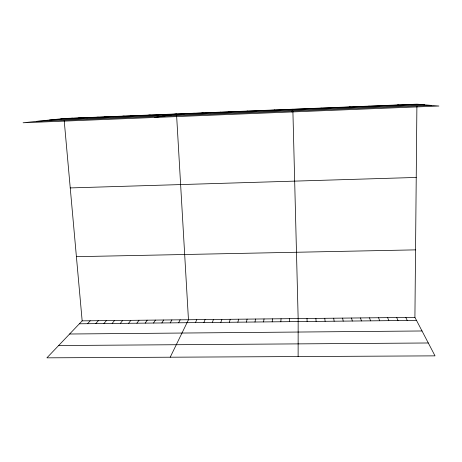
<?xml version="1.0" encoding="UTF-8"?>
<svg xmlns="http://www.w3.org/2000/svg" width="462" height="462" viewBox="0 0 462 462"><rect width="100%" height="100%" fill="white"/><g stroke="black" fill="none" stroke-linecap="round" stroke-linejoin="round"><path stroke-width="0.69" d="M298.123 356.554L298.157 318.584L292.902 111.319M414.916 317.354L82.161 320.859L46.91 357.836L435.019 355.861L414.916 317.354L416.897 106.318M289.478 321.668L289.593 318.67M280.821 321.754L281.052 318.763M272.187 321.841L272.534 318.849M263.577 321.927L264.033 318.942M254.984 322.014L255.555 319.028M246.419 322.101L247.095 319.121M237.866 322.187L238.658 319.207M229.343 322.274L230.238 319.3M220.836 322.361L221.841 319.386M291.845 111.954L292.85 109.205M212.347 322.447L213.467 319.473M203.886 322.528L205.111 319.565M195.438 322.615L196.777 319.652M170.212 357.207L188.461 319.739L176.64 116.008M178.615 322.788L180.163 319.825M170.235 322.869L171.887 319.912M161.873 322.955L163.635 319.999M153.528 323.042L155.399 320.085M145.212 323.123L147.182 320.172M136.908 323.209L138.987 320.258M128.632 323.29L130.81 320.345M120.368 323.377L122.655 320.432M112.127 323.458L114.518 320.518M103.91 323.544L106.399 320.605M95.709 323.625L98.302 320.692M87.532 323.706L90.223 320.772M274.359 110.17L274.694 109.944M265.194 110.539L265.656 110.314M256.046 110.915L256.635 110.678M246.927 111.284L247.644 111.042M237.832 111.654L238.669 111.406M228.759 112.018L229.724 111.769M219.71 112.387L220.801 112.133M210.684 112.757L211.896 112.497M201.686 113.121L203.02 112.855M192.706 113.485L194.161 113.219M183.755 113.848L185.331 113.577M154.828 117.469L176.519 113.935M165.916 114.57L167.735 114.293M157.028 114.934L158.968 114.645M148.169 115.292L150.225 115.003M139.328 115.65L141.505 115.356M130.515 116.008L132.808 115.708M121.72 116.366L124.134 116.06M112.947 116.724L115.477 116.412M104.204 117.077L106.843 116.765M95.478 117.435L98.239 117.117M86.775 117.787L89.651 117.464M78.095 118.139L81.081 117.81M69.439 118.491L72.54 118.156M60.799 118.838L418.63 104.308M49.555 120.01L424.642 104.822M36.798 121.344L431.496 105.405M70.241 187.924L416.227 177.443M76.409 256.676L415.546 249.867M79.372 323.793L416.499 320.38M69.623 334.009L422.025 330.977M58.639 345.536L428.297 342.983M407.218 104.556L408.783 104.712M397.539 104.949L398.972 105.111M387.895 105.342L389.183 105.503M378.274 105.734L379.423 105.902M368.676 106.127L369.687 106.3M359.107 106.514L359.979 106.693M349.567 106.901L350.3 107.086M340.049 107.288L340.644 107.479M330.561 107.675L331.017 107.865M321.096 108.056L321.419 108.258M405.798 317.446L407.253 320.472M396.696 317.544L398.03 320.564M387.624 317.637L388.831 320.663M378.574 317.735L379.66 320.755M369.548 317.827L370.507 320.847M360.545 317.925L361.382 320.94M351.565 318.018L352.281 321.032M342.608 318.116L343.202 321.125M333.674 318.208L334.147 321.211M324.757 318.301L325.115 321.304M64.201 120.542L82.161 320.859M315.869 318.393L316.106 321.396M307.005 318.491L307.12 321.488M64.016 118.503L23.1 122.771L438.9 106.035L416.915 104.164L64.016 118.503"/></g></svg>
